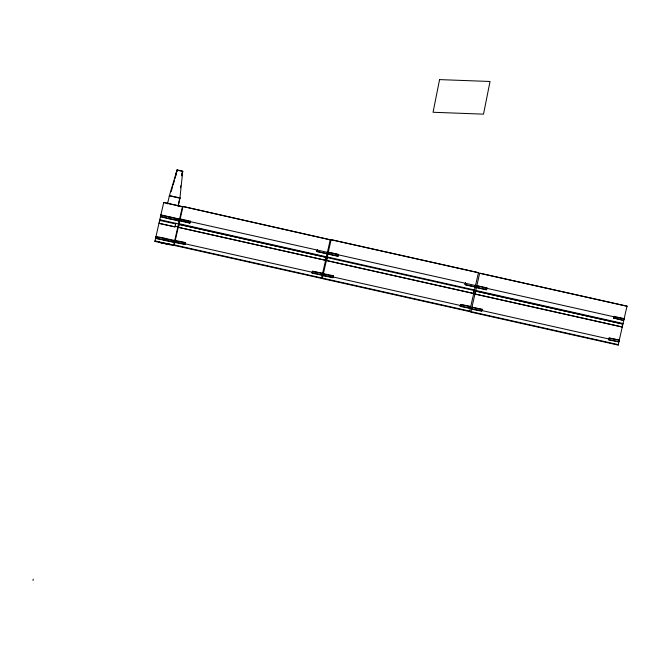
<?xml version="1.0" encoding="UTF-8"?>
<svg xmlns="http://www.w3.org/2000/svg" width="660" height="660" viewBox="0 0 660 660"><rect width="100%" height="100%" fill="white"/><g stroke="black" fill="none" stroke-linecap="round" stroke-linejoin="round"><path stroke-width="0.99" d="M180.493 187.77L180.7 185.773M181.846 174.793L182.053 172.788M182.754 171.171L179.916 198.19L169.339 195.822L177.086 169.9L182.754 171.171L181.789 175.411M165.858 239.671L165.685 240.512L155.826 238.466L155.983 237.715L155.875 238.227L165.734 240.265L165.825 239.861M165.85 239.72L166.089 238.557L156.238 236.503L156.082 237.253M174.256 241.642L174.1 242.393L164.249 240.355L164.332 239.926M164.538 238.961L164.654 238.384L174.512 240.43L174.24 241.725M166.089 238.557L165.99 239.035M174.1 242.393L174.19 241.964M185.064 244.018L184.965 244.513L175.106 242.476L175.263 241.725M175.362 241.255L175.511 240.504L185.369 242.542L185.254 243.119M184.965 244.513L185.047 244.084L175.156 242.228L175.511 240.504M322.113 274.445L321.964 275.195L312.106 273.158L312.51 271.186L322.369 273.224L322.195 274.065M321.964 275.195L322.047 274.766M333.259 276.878L333.085 277.712L323.227 275.674L323.383 274.923M323.483 274.461L323.639 273.71L333.49 275.748L333.374 276.325L323.557 274.073M333.085 277.712L333.49 275.748M470.242 307.642L470.085 308.393L460.226 306.355L460.581 304.639L469.458 306.471M460.366 305.687L460.639 304.392L470.489 306.43L470.143 308.113L460.292 306.034M470.085 308.393L470.176 307.964M481.751 310.736L481.643 311.231L471.784 309.185L471.941 308.435M481.643 311.231L481.998 309.524L472.147 307.469L472.057 307.873L472.197 307.222L482.047 309.26L481.759 310.687M482.047 309.276L481.948 309.754M608.784 339.867L609.18 337.953L619.047 339.941L618.643 341.913L608.784 339.867L608.908 339.289M609.188 337.92L609.106 338.332M618.643 341.913L618.733 341.476M178.926 220.96L179.355 219.054L161.139 214.97L160.702 216.934L178.918 221.009L179.091 220.275M160.957 215.812L161.081 215.209L179.305 219.301L179.215 219.714L179.297 219.293L179.173 219.895M169.166 218.493L169.537 216.851L169.397 217.511M170.577 218.889L170.956 217.173L170.816 217.833M189.94 222.478L189.799 223.138L179.974 220.935L180.419 218.971L190.237 221.174L189.808 223.121M190.022 222.082L189.857 222.898L180.114 220.366M190.105 221.743L180.362 219.219L180.238 219.813M190.228 221.224L189.981 222.296M327.071 252.656L326.807 253.803L316.981 251.617L317.155 250.882M317.361 249.942L317.039 251.377L326.857 253.572L326.947 253.16M326.857 253.572L326.989 252.978M327.178 252.145L327.063 252.697M328.102 254.133L328.54 252.178L338.365 254.38L338.077 255.676L337.928 256.319L328.102 254.133L328.507 252.343M337.994 256.022L328.152 253.894L328.284 253.3M337.978 256.088L338.101 255.494M338.299 254.661L328.482 252.425L328.358 253.019M338.349 254.43L338.135 255.428M475.151 285.986L475.307 285.343L474.936 287.001L465.102 284.823L465.275 284.08M465.374 283.602L465.547 282.859L465.259 284.163M474.928 287.017L475.142 286.093M476.66 287.653L477.089 285.706L486.923 287.892L486.635 289.187L486.478 289.847L476.66 287.653L477.04 285.928L486.849 288.205M486.923 287.892L486.535 289.608L476.71 287.405L476.842 286.811M477.097 285.689L476.957 286.349M623.659 319.795L623.494 320.521L613.742 317.963M613.957 317.031L614.105 316.371L623.923 318.574L623.494 320.479M33 580.396L33.256 579.109M155.892 238.144L155.999 237.633M159.374 222.725L159.242 223.385L174.974 226.916L175.774 223.294L175.642 223.963M178.505 223.913L160.042 219.772L159.91 220.44L175.651 223.938M174.273 241.56L174.157 242.137L164.332 239.91L164.249 240.355M326.123 256.724L179.322 223.773L179.19 224.441L325.999 257.326L326.139 256.658L325.33 260.271L178.522 227.395L178.654 226.726M312.378 271.837L312.46 271.433L322.319 273.471L322.228 273.884M322.014 274.931L322.204 274.015M325.33 260.271L325.471 259.603M323.309 275.311L323.639 273.71M326.642 260.593L327.442 256.979L474.243 289.921L473.459 293.477L326.642 260.593L326.774 259.924M327.442 256.979L327.31 257.647L474.127 290.499L474.26 289.855M333.135 277.472L333.226 277.06L333.135 277.464L324.266 275.632M470.151 308.072L470.258 307.56M470.357 307.082L470.44 306.677L470.316 307.263M473.459 293.477L473.591 292.809M471.842 308.929L472.197 307.222M475.2 294.104L476 290.491L622.801 323.433L622.017 326.989L475.2 294.104L475.332 293.436M476 290.491L475.868 291.159L622.685 324.043L622.817 323.375M608.842 339.611L618.692 341.665L618.932 340.486M618.783 341.236L618.997 340.189L610.129 338.349M622.017 326.989L622.149 326.32M156.115 237.08L165.058 238.582M174.388 241.007L165.586 238.837M175.156 242.228L175.279 241.634M175.395 241.082L184.33 242.583M185.113 243.763L185.014 244.266L185.138 243.68M312.221 272.58L321.024 274.741M323.276 275.426L323.408 274.84M460.383 305.605L460.226 306.355M472.824 309.144L481.759 310.654M155.966 237.798L156.181 236.75M164.513 239.06L164.323 239.984M169.174 218.443L169.265 218.072M185.097 243.837L185.369 242.542M317.344 250.024L317.254 250.396M327.162 252.227L327.03 252.788M475.282 285.433L475.192 285.796M471.925 308.517L472.032 308.005M608.924 339.199L609.031 338.687M163.721 202.488L182.432 206.679L163.721 202.488L160.792 215.35L161.131 214.987M174.331 241.263L174.43 240.793M183.001 206.498L330.256 239.803L183.001 206.498L180.073 219.351M312.221 272.613L312.106 273.158M312.337 272.019L312.436 271.557M331.122 239.696L478.442 272.687L331.122 239.696L328.193 252.549L330.198 253.003M479.68 273.207L627 306.199L479.68 273.207L476.751 286.06L479.754 286.737M608.899 339.331L609.081 338.448M155.933 237.979L155.843 238.425M156.131 236.998L156.238 236.503M174.405 240.916L174.512 240.43M175.213 241.981L175.114 242.426M312.411 271.681L312.502 271.235M322.262 273.718L322.369 273.224M323.334 275.179L323.243 275.624M460.531 304.879L460.622 304.441M470.39 306.925L470.489 306.43M471.892 308.698L471.801 309.136M618.948 340.436L619.047 339.941M160.735 216.769L161.114 215.069M169.199 218.311L169.265 218.014M178.951 220.844L179.19 219.846M180.015 220.77L180.312 219.4M190.204 221.339L190.055 222.016M317.155 250.825L317.386 249.826M338.176 255.214L338.332 254.546M465.135 284.658L465.473 283.181M474.961 286.852L475.109 286.176M486.511 289.682L486.651 289.113M623.758 319.366L623.543 320.298L613.717 318.087L614.097 316.387M623.815 319.069L623.741 319.415M317.122 250.957L317.039 251.369L317.163 250.775M613.948 317.031L613.693 318.17L613.792 317.765M623.783 319.234L623.873 318.821L613.973 316.94M154.902 241.387L155.017 240.908L173.72 245.099L173.613 245.578L154.902 241.387L155.752 237.542M173.613 245.578L174.463 241.733M174.182 245.388L174.298 244.91L321.61 277.901L321.502 278.38L174.182 245.388L175.032 241.543M321.502 278.38L322.352 274.535M322.303 278.586L322.418 278.108L469.73 311.108L469.623 311.586L322.303 278.586L323.161 274.741M469.623 311.586L470.473 307.741M470.861 312.097L470.976 311.619L618.288 344.619L618.181 345.097L470.861 312.097L471.718 308.261M618.181 345.097L619.03 341.253M155.727 237.633L160.842 215.086M160.042 219.772L159.242 223.385L174.991 226.85L175.106 226.248L177.829 226.883M167.516 203.849L169.43 195.508L169.925 195.624M175.015 178.596L176.608 171.567L177.094 171.682M175.667 176.154L177.086 169.9M181.863 175.906L182.539 172.895M178.126 205.887L179.949 197.86M178.093 206.217L179.965 197.95L169.389 195.583M174.438 241.824L179.553 219.277M175.007 241.634L180.122 219.087M178.522 227.395L179.322 223.773M322.327 274.634L327.442 252.079M323.128 274.84L328.243 252.285M470.448 307.832L475.563 285.285M471.685 308.352L476.8 285.796M619.006 341.344L624.121 318.796M169.381 217.511L169.513 216.95M613.833 317.592L613.668 318.318M613.932 317.113L614.081 316.47M182.432 206.679L179.495 219.541L175.659 218.674M330.322 239.489L327.385 252.343L188.083 221.141M478.442 272.687L475.505 285.541L335.206 254.125M624.063 319.06L627 306.199M160.834 216.364L169.595 218.666M179.05 220.448L170.131 218.79M171.072 191.788L172.507 187.003M173.077 185.089L174.512 180.304M168.976 243.928L169.471 244.035M177.037 170.131L181.756 171.188M484.77 287.859L615.046 317.039M466.141 284.798L473.995 286.555M179.198 224.416L326.007 257.293M475.877 291.126L622.685 324.01M178.53 227.329L325.347 260.213M326.659 260.535L473.467 293.411M475.216 294.046L622.025 326.923M184.057 243.565L312.328 272.291M333.176 276.986L461.456 305.72M481.734 310.505L609.007 339.009M169.438 244.357L158.812 242.22L169.389 244.588M170.527 219.079L170.527 219.079M439.577 79.604L433.051 112.266L483.516 114.147L490.042 81.485L439.577 79.604"/></g></svg>
